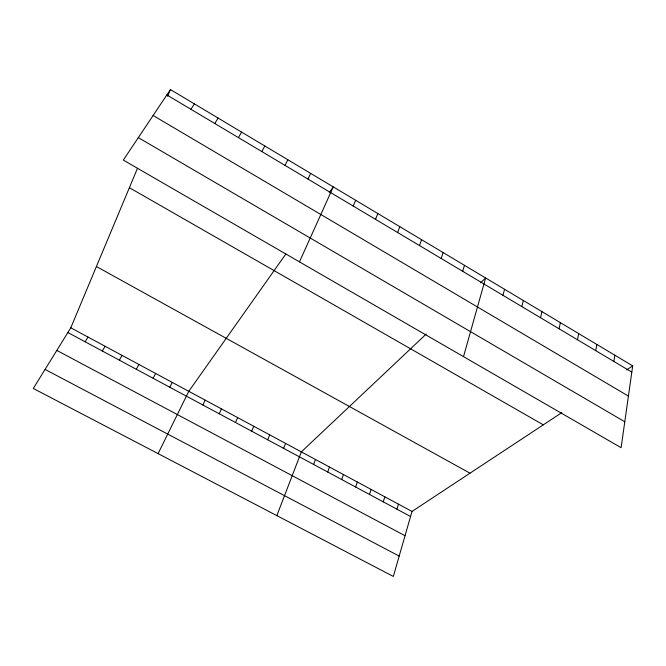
<?xml version="1.0" encoding="UTF-8"?>
<svg xmlns="http://www.w3.org/2000/svg" width="666" height="666" viewBox="0 0 666 666"><rect width="100%" height="100%" fill="white"/><g stroke="black" fill="none" stroke-linecap="round" stroke-linejoin="round"><path stroke-width="1" d="M632.7 365.884L621.112 447.702L123.318 160.09L170.429 89.56L632.7 365.884L626.648 369.871M613.852 361.438L614.835 355.203M595.745 350.641L596.828 344.439M577.497 339.76L578.671 333.583M559.09 328.788L560.372 322.644M540.542 317.724L541.916 311.613M521.836 306.568L523.31 300.499M502.972 295.329L504.553 289.285M463.511 356.643L485.639 277.98L480.544 282.792M561.729 412.687L412.004 511.438L393.331 576.44L33.3 388.469L70.787 327.805L137.504 168.273M396.944 509.19L398.451 504.145M462.67 271.295L464.477 265.326M383.258 501.839L384.823 496.811M369.497 494.455L371.112 489.427M441.183 258.491L443.115 252.556M355.644 487.021L357.317 482.009M341.716 479.537L343.448 474.542M419.505 245.563L421.561 239.668M327.705 472.019L329.495 467.033M313.611 464.452L315.459 459.482M397.619 232.509L399.8 226.665M276.848 515.626L301.34 451.881L426.265 333.999M283.608 448.343L285.581 443.398M375.524 219.339L377.83 213.536M267.674 439.785L269.713 434.865M167.624 96.27L170.429 89.56M353.213 206.035L355.661 200.283M251.64 431.177L253.746 426.265M235.498 422.51L237.67 417.615M299.475 261.863L333.275 186.896L329.245 192.607M219.239 413.777L221.478 408.907M202.872 404.995L205.186 400.141M307.967 179.062L310.681 173.393M158.092 453.621L188.786 391.308L285.856 253.987M285.015 165.376L287.862 159.757M169.813 387.246L172.269 382.426M153.113 378.28L155.644 373.476M261.838 151.557L264.827 145.987M136.297 369.247L138.903 364.469M119.372 360.164L122.044 355.394M238.436 137.604L241.567 132.084M102.323 351.007L105.078 346.262M85.156 341.791L87.987 337.063M214.802 123.518L218.09 118.049M190.942 109.291L194.372 103.871M45.063 369.43L399.175 556.093M56.81 350.416L405.028 535.722M70.787 327.805L412.004 511.438M67.874 332.517L410.547 516.491M96.42 266.525L469.98 473.201M129.379 187.704L543.306 424.841M138.328 137.621L624.783 421.769M153.105 115.484L628.421 396.095M166.841 94.922L631.809 372.144"/></g></svg>
